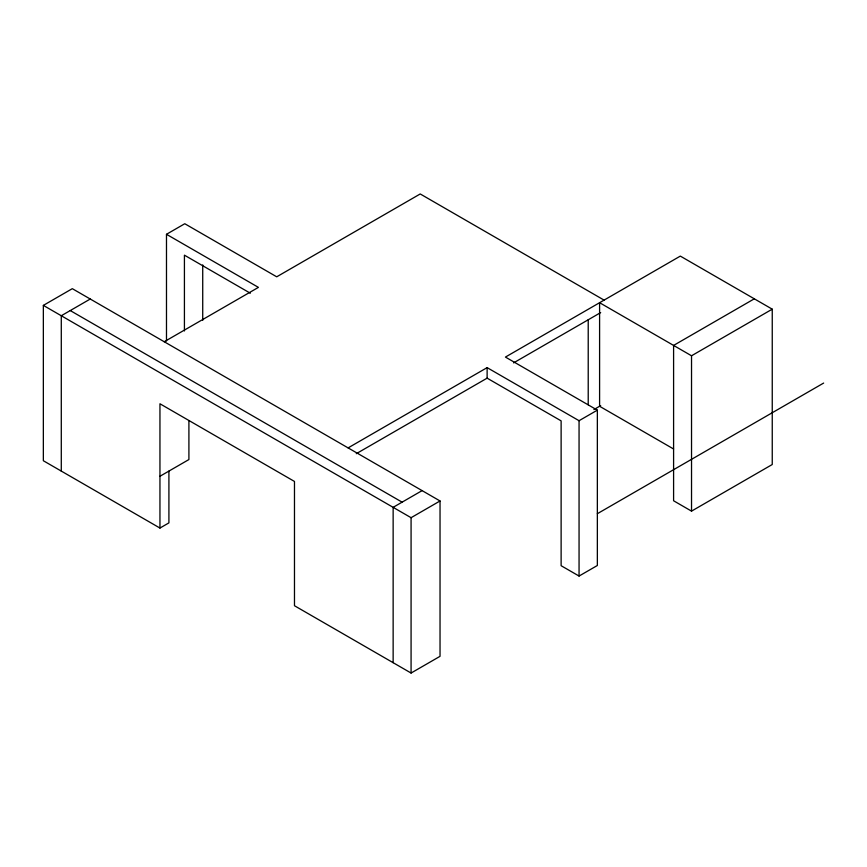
<?xml version="1.0" encoding="UTF-8"?>
<svg xmlns="http://www.w3.org/2000/svg" width="867" height="867" viewBox="0 0 867 867"><rect width="100%" height="100%" fill="white"/><g stroke="black" fill="none" stroke-linecap="round" stroke-linejoin="round"><path stroke-width="1.3" d="M159.951 528.057L43.35 460.735L43.35 305.39L72.308 288.668L440.035 500.974L440.035 656.319L411.077 673.041L294.477 605.73L294.477 481.445L159.951 403.773L159.951 528.057L168.913 522.877L168.913 471.095M166.486 341.013L166.486 234.296L184.779 223.729L276.714 276.811L420.224 193.959L604.082 300.112M90.255 299.028L61.286 315.74L61.286 471.095M164.242 341.739L258.42 287.378L166.486 234.296M159.951 476.265L188.908 459.553L188.908 420.614M348.111 447.892L487.124 367.63L579.058 420.712L597.352 410.145L597.352 565.49L579.058 576.056L561.122 565.707L561.122 420.863L487.124 378.153L356.283 453.69M513.567 362.883L600.679 312.586M422.099 490.614L393.141 507.336L393.141 662.681M754.312 298.812L673.594 345.424L673.594 500.768L691.53 511.129L772.248 464.517L772.248 309.172L680.324 256.101L505.428 357.074L597.352 410.145M593.884 409.571L600.679 405.637M43.35 305.39L411.077 517.697L440.035 500.974M673.594 448.987L599.596 406.265L599.596 302.702L691.53 355.773L772.248 309.172M597.352 513.708L823.65 383.062M250.325 293.219L184.422 255.169L184.422 330.966M70.26 310.57L402.104 502.156M691.53 355.773L691.53 511.129M588.216 319.782L588.216 404.748M579.058 420.712L579.058 576.056M487.124 367.63L487.124 378.153M411.077 517.697L411.077 673.041M202.726 264.912L202.726 320.4"/></g></svg>
